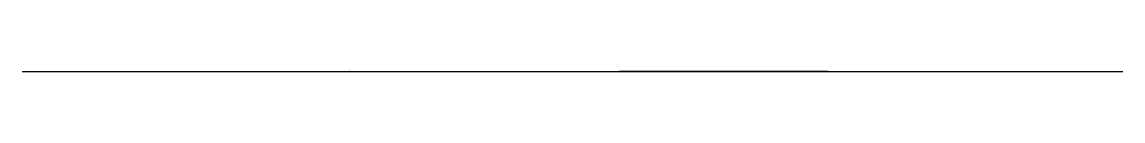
# Model space of a CAD drawing. Header units: millimetres. Extents: x -50 to 118, y 0 to 0.
import ezdxf

# ---------------------------------------------------------------- set-up
doc = ezdxf.new("R2010")
doc.units = ezdxf.units.MM
doc.header["$MEASUREMENT"] = 0
doc.layers.add('Untitled v1_Sketch1', color=7, linetype='Continuous')

msp = doc.modelspace()

# ---------------------------------------------------------------- linework, layer by layer
at = {"layer": 'Untitled v1_Sketch1'}
for p, q in [((-50, 0, 20), (-18.18, 0, 51.82)), ((-50, 0, -50), (-50, 0, 20)), ((-50, 0, -50), (73, 0, -50)), ((-18.18, 0, 51.82), (-18.18, 0, 181.82)), ((-18.18, 0, 181.82), (41.18, 0, 181.82)), ((-18.18, 0, 51.82), (41.18, 0, 51.82)), ((41.18, 0, 51.82), (41.18, 0, 181.82)), ((73, 0, 20), (41.18, 0, 51.82)), ((73, 0, -50), (73, 0, 20)), ((73, 0, 20), (118, 0, 20))]:
    msp.add_line(p, q, dxfattribs=at)
msp.add_point((0, 0), dxfattribs=at)

doc.saveas('drawing.dxf')
